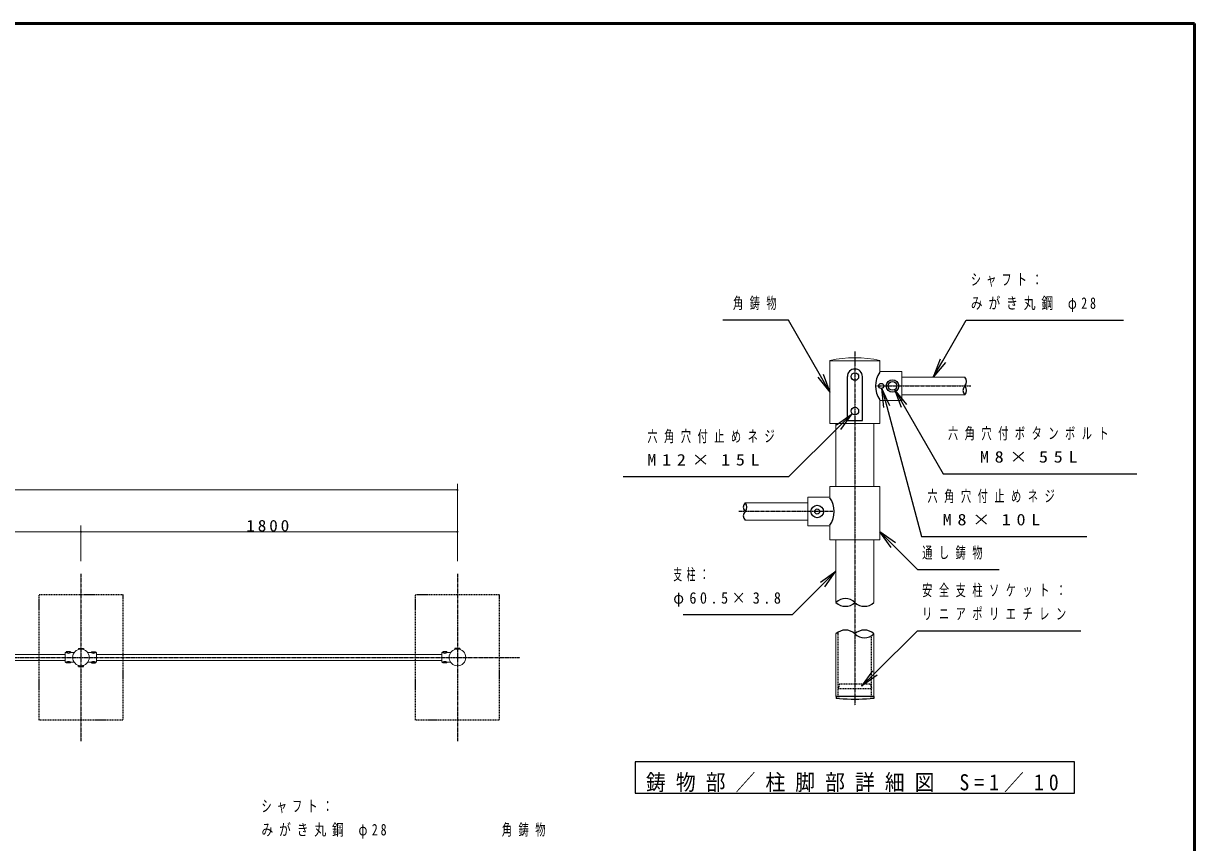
# Model space of a CAD drawing. Units: millimetres, scale not verified, with parts at other scales. Extents: x -11724 to 0, y -1648 to 8010.
# Drawn here: x -5599 to 0, y 4094 to 8010 of the extents above; entities that cross this region are included whole.
import ezdxf

# ---------------------------------------------------------------- set-up
doc = ezdxf.new("R2010")
doc.units = ezdxf.units.MM
doc.linetypes.add('USER2', pattern=[6, 3, -1, 1, -1])
doc.linetypes.add('USER4', pattern=[8, 5, -3])
for name, color, linetype, lineweight in [('A3図枠', 7, 'Continuous', 25), ('線', 7, 'Continuous', 13), ('補助', 2, 'Continuous', 25)]:
    doc.layers.add(name, color=color, linetype=linetype, lineweight=lineweight)
doc.styles.add('ＭＳ ゴシック', font='')
doc.styles.get('ＭＳ ゴシック').set_extended_font_data('MS Gothic')

# ---------------------------------------------------------------- blocks, each defined once
blk = doc.blocks.new('dimension_origin')
at = {"color": 0, "linetype": 'Continuous', "lineweight": -2}
blk.add_circle((0, 0), 1.25, dxfattribs=at)

msp = doc.modelspace()

# ---------------------------------------------------------------- linework, layer by layer
at = {"layer": 'A3図枠', "lineweight": 50}
for p, q in [((0, 8010), (-11550, 8010)), ((0, 0), (0, 8010))]:
    msp.add_line(p, q, dxfattribs=at)
at = {"layer": '線', "color": 20, "linetype": 'USER2', "lineweight": 25}
for p, q in [((-1624.014, 6442), (-1624.014, 4750)), ((-1519.014, 6277), (-1069.014, 6277)), ((-1729.014, 5677), (-2179.014, 5677)), ((-5324.014, 5379.512), (-5324.014, 4579.512)), ((-3524.014, 5379.512), (-3524.014, 4579.512)), ((-9224.014, 4979.512), (-3224.014, 4979.512))]:
    msp.add_line(p, q, dxfattribs=at)
at = {"layer": '線'}
for p, q in [((-1744.014, 6398.498), (-1744.014, 6097)), ((-1744.014, 6396.929), (-1504.014, 6396.929)), ((-1504.014, 6398.498), (-1504.014, 6346)), ((-1504.014, 6346), (-1399.014, 6346)), ((-1399.014, 6346), (-1399.014, 6208)), ((-1099.014, 6319), (-1399.014, 6319)), ((-1099.014, 6235), (-1399.014, 6235)), ((-1504.014, 6208), (-1399.014, 6208)), ((-1504.014, 6208), (-1504.014, 6097)), ((-1744.014, 6097), (-1504.014, 6097)), ((-1714.764, 5797), (-1714.764, 6097)), ((-1533.264, 5797), (-1533.264, 6097)), ((-1504.014, 5797), (-1744.014, 5797)), ((-1744.014, 5797), (-1744.014, 5746)), ((-1504.014, 5797), (-1504.014, 5542)), ((-1849.014, 5719), (-2149.014, 5719)), ((-1849.014, 5746), (-1849.014, 5608)), ((-1744.014, 5746), (-1849.014, 5746)), ((-1849.014, 5635), (-2149.014, 5635)), ((-1744.014, 5608), (-1849.014, 5608)), ((-1744.014, 5608), (-1744.014, 5542)), ((-1504.014, 5542), (-1744.014, 5542)), ((-1714.764, 5242), (-1714.764, 5542)), ((-1533.264, 5242), (-1533.264, 5542)), ((-1714.764, 4792), (-1714.764, 5092)), ((-1533.264, 4792), (-1533.264, 5092)), ((-7049.014, 4993.512), (-5399.014, 4993.512)), ((-5394.014, 5002.512), (-5399.014, 5002.512)), ((-5399.014, 4956.512), (-5399.014, 5002.512)), ((-5356.74, 5002.512), (-5374.014, 5002.512)), ((-5291.287, 5002.512), (-5274.014, 5002.512)), ((-5254.014, 5002.512), (-5249.014, 5002.512)), ((-5249.014, 4956.512), (-5249.014, 5002.512)), ((-5249.014, 4993.512), (-3599.014, 4993.512)), ((-3594.014, 5002.512), (-3599.014, 5002.512)), ((-3599.014, 4956.512), (-3599.014, 5002.512)), ((-3556.74, 5002.512), (-3574.014, 5002.512)), ((-7049.014, 4965.512), (-5399.014, 4965.512)), ((-5394.014, 4956.512), (-5399.014, 4956.512)), ((-5356.74, 4956.512), (-5374.014, 4956.512)), ((-5291.287, 4956.512), (-5274.014, 4956.512)), ((-5254.014, 4956.512), (-5249.014, 4956.512)), ((-5249.014, 4965.512), (-3599.014, 4965.512)), ((-3594.014, 4956.512), (-3599.014, 4956.512)), ((-3556.74, 4956.512), (-3574.014, 4956.512)), ((-1533.264, 4792), (-1714.764, 4792))]:
    msp.add_line(p, q, dxfattribs=at)
at = {"layer": '線', "color": 2, "lineweight": 25}
for p, q in [((-1660.014, 6112), (-1660.014, 6322)), ((-1588.014, 6112), (-1588.014, 6322)), ((-1660.014, 6112), (-1588.014, 6112)), ((-5394.014, 5005.512), (-5394.014, 5002.512)), ((-5374.014, 5005.512), (-5394.014, 5005.512)), ((-5374.014, 5005.512), (-5374.014, 5002.512)), ((-5336.003, 5022.512), (-5312.024, 5022.512)), ((-5336.003, 5022.512), (-5336.003, 5017.673)), ((-5312.024, 5022.512), (-5312.024, 5017.673)), ((-5274.014, 5005.512), (-5274.014, 5002.512)), ((-5274.014, 5005.512), (-5254.014, 5005.512)), ((-5254.014, 5005.512), (-5254.014, 5002.512)), ((-3594.014, 5005.512), (-3594.014, 5002.512)), ((-3574.014, 5005.512), (-3594.014, 5005.512)), ((-3574.014, 5005.512), (-3574.014, 5002.512)), ((-3512.024, 5022.512), (-3536.003, 5022.512)), ((-3536.003, 5022.512), (-3536.003, 5017.673)), ((-3512.024, 5022.512), (-3512.024, 5017.673)), ((-5394.014, 4953.512), (-5394.014, 4956.512)), ((-5374.014, 4953.512), (-5394.014, 4953.512)), ((-5374.014, 4953.512), (-5374.014, 4956.512)), ((-5336.003, 4936.512), (-5336.003, 4941.351)), ((-5336.003, 4936.512), (-5312.024, 4936.512)), ((-5312.024, 4936.512), (-5312.024, 4941.351)), ((-5274.014, 4953.512), (-5274.014, 4956.512)), ((-5274.014, 4953.512), (-5254.014, 4953.512)), ((-5254.014, 4953.512), (-5254.014, 4956.512)), ((-3594.014, 4953.512), (-3594.014, 4956.512)), ((-3574.014, 4953.512), (-3594.014, 4953.512)), ((-3574.014, 4953.512), (-3574.014, 4956.512)), ((-1534.014, 4792), (-1714.014, 4792)), ((-1714.014, 4792), (-1714.014, 4783)), ((-1697.889, 4783), (-1714.014, 4783)), ((-1534.014, 4783), (-1550.139, 4783)), ((-1534.014, 4792), (-1534.014, 4783))]:
    msp.add_line(p, q, dxfattribs=at)
at = {"layer": '線', "color": 4, "linetype": 'USER4', "lineweight": 25}
for p, q in [((-1703.364, 4792), (-1703.364, 5100.783)), ((-1544.664, 4792), (-1544.664, 5083.217)), ((-1697.889, 4852), (-1703.964, 4831)), ((-1703.964, 4831), (-1544.064, 4831)), ((-1550.139, 4852), (-1697.889, 4852)), ((-1550.139, 4852), (-1544.064, 4831))]:
    msp.add_line(p, q, dxfattribs=at)
for points in [[(-5524.014, 5279.512), (-5124.014, 5279.512), (-5124.014, 4679.512), (-5524.014, 4679.512)], [(-3724.014, 5279.512), (-3324.014, 5279.512), (-3324.014, 4679.512), (-3724.014, 4679.512)]]:
    msp.add_lwpolyline(points, close=True, dxfattribs=at)
at = {"layer": '線', "color": 2, "lineweight": 25}
for centre, radius in [((-1624.014, 6322), 18), ((-1498.014, 6277), 12), ((-1444.014, 6277), 30), ((-1444.014, 6277), 20.7), ((-1624.014, 6157), 18), ((-1804.014, 5677), 30), ((-1804.014, 5677), 12)]:
    msp.add_circle(centre, radius, dxfattribs=at)
at = {"layer": '線'}
for centre in [(-5324.014, 4979.512), (-3524.014, 4979.512)]:
    msp.add_circle(centre, 40, dxfattribs=at)
msp.add_arc((-1624.014, 5872), 540, 77.16041, 102.83959, dxfattribs=at)
at = {"layer": '線', "color": 2, "lineweight": 25}
for centre, radius, start, end in [((-1624.014, 6322), 36, 0, 180), ((-1405.462, 6277), 119.383, 146.42046, 213.57954), ((-1076.964, 6256), 30.45, 136.39718, 223.60282), ((-1121.064, 6298), 30.45, 316.39718, 43.60282), ((-1121.064, 6256), 30.45, 316.39718, 43.60282), ((-2126.964, 5698), 30.45, 136.39718, 223.60282), ((-2171.064, 5698), 30.45, 316.39718, 43.60282), ((-1842.565, 5677), 119.383, 326.42046, 33.57954), ((-2126.964, 5656), 30.45, 136.39718, 223.60282), ((-1669.389, 5194.896), 65.404, 46.07099, 133.92901), ((-1669.389, 5289.104), 65.404, 226.07099, 313.92901), ((-1578.639, 5289.104), 65.404, 226.07099, 313.92901), ((-1669.389, 5044.896), 65.404, 46.07099, 133.92901), ((-1578.639, 5044.896), 65.404, 46.07099, 133.92901), ((-1578.639, 5139.104), 65.404, 226.07099, 313.92901), ((-5384.014, 5019.009), 19.034, 240.65936, 299.34064), ((-5264.014, 5019.009), 19.034, 240.65936, 299.34064), ((-3584.014, 5019.009), 19.034, 240.65936, 299.34064), ((-5384.014, 4940.015), 19.034, 60.65936, 119.34064), ((-5264.014, 4940.015), 19.034, 60.65936, 119.34064), ((-3584.014, 4940.015), 19.034, 60.65936, 119.34064), ((-1624.014, 5691.086), 911.086, 265.34909, 274.65091)]:
    msp.add_arc(centre, radius, start, end, dxfattribs=at)
at = {"layer": '補助'}
for p, q in [((-1971.967, 6592), (-2255.706, 6592)), ((-1941.967, 6592), (-1971.967, 6592)), ((-1788.877, 6325.77), (-1941.967, 6592)), ((-1204.014, 6396.942), (-1091.397, 6592)), ((-1091.397, 6592), (-1061.397, 6592)), ((-1061.397, 6592), (-340.286, 6592)), ((-1217.004, 6404.442), (-1249.014, 6319)), ((-1249.014, 6319), (-1204.014, 6396.942)), ((-1191.023, 6389.442), (-1249.014, 6319)), ((-1775.874, 6333.247), (-1744.014, 6247.749)), ((-1801.881, 6318.292), (-1744.014, 6247.749)), ((-1744.014, 6247.749), (-1788.877, 6325.77)), ((-1486.101, 6174.593), (-1494.908, 6265.409)), ((-1457.123, 6182.359), (-1494.908, 6265.409)), ((-1494.908, 6265.409), (-1471.612, 6178.476)), ((-1401.654, 6173.631), (-1433.664, 6259.073)), ((-1375.673, 6188.631), (-1433.664, 6259.073)), ((-1433.664, 6259.073), (-1388.664, 6181.131)), ((-1471.612, 6178.476), (-1305.073, 5557)), ((-1388.664, 6181.131), (-1201.526, 5857)), ((-1712.321, 6090.747), (-1637.726, 6143.288)), ((-1637.726, 6143.288), (-1701.785, 6080.07)), ((-1691.249, 6069.394), (-1637.726, 6143.288)), ((-1701.785, 6080.07), (-1941.967, 5843.047)), ((-1971.967, 5843.047), (-2731.316, 5843.047)), ((-1941.967, 5843.047), (-1971.967, 5843.047)), ((-1201.526, 5857), (-1171.526, 5857)), ((-1171.526, 5857), (-276.439, 5857)), ((-1451.051, 5505.203), (-1504.014, 5579.5)), ((-1429.818, 5526.396), (-1504.014, 5579.5)), ((-1504.014, 5579.5), (-1440.434, 5515.8)), ((-1305.073, 5557), (-1275.073, 5557)), ((-1275.073, 5557), (-515.724, 5557)), ((-1440.434, 5515.8), (-1324.014, 5399.157)), ((-1788.908, 5338.825), (-1714.764, 5392)), ((-1714.764, 5392), (-1778.281, 5328.239)), ((-1767.654, 5317.652), (-1714.764, 5392)), ((-1324.014, 5399.157), (-1294.014, 5399.157)), ((-1294.014, 5399.157), (-933.585, 5399.157)), ((-1778.281, 5328.239), (-1923.214, 5182.75)), ((-1953.214, 5182.75), (-2445.077, 5182.75)), ((-1923.214, 5182.75), (-1953.214, 5182.75)), ((-1528.591, 4904.772), (-1324.014, 5107)), ((-1324.014, 5107), (-1294.014, 5107)), ((-1294.014, 5107), (-543.937, 5107)), ((-1539.136, 4915.44), (-1592.597, 4841.501)), ((-1592.597, 4841.501), (-1528.591, 4904.772)), ((-1518.046, 4894.104), (-1592.597, 4841.501))]:
    msp.add_line(p, q, dxfattribs=at)
at = {"layer": '補助', "lineweight": 13}
for p, q in [((-8924.014, 5780), (-3524.014, 5780)), ((-3524.014, 5439.512), (-3524.014, 5810)), ((-5324.014, 5439.512), (-5324.014, 5610)), ((-5324.014, 5439.512), (-5324.014, 5610)), ((-3524.014, 5439.512), (-3524.014, 5610)), ((-7124.014, 5580), (-5324.014, 5580)), ((-5324.014, 5580), (-3524.014, 5580))]:
    msp.add_line(p, q, dxfattribs=at)
at = {"layer": '補助'}
msp.add_lwpolyline([(-2674.014, 4480), (-2674.014, 4330), (-574.014, 4330), (-574.014, 4480)], close=True, dxfattribs=at)

# ---------------------------------------------------------------- block references
at = {"layer": '補助', "lineweight": 13, "xscale": 2, "yscale": 2, "rotation": 180}
for p in [(-3524.014, 5780), (-5324.014, 5580), (-3524.014, 5580)]:
    msp.add_blockref('dimension_origin', p, dxfattribs=at)
at = {"layer": '補助', "lineweight": 13, "xscale": 2, "yscale": 2}
msp.add_blockref('dimension_origin', (-5324.014, 5580), dxfattribs=at)

# ---------------------------------------------------------------- texts
at = {"layer": '補助', "style": 'ＭＳ ゴシック'}
for s, insert, char_height, attachment_point in [('\\T1.5;\\W0.65;シャフト：', (-1069.647, 6813.25), 54.99, 1), ('\\T1.64;\\W0.65;角鋳物', (-2206.717, 6700.75), 54.99, 1), ('\\T1.5;\\W0.75;みがき丸鋼\\~φ28', (-1069.647, 6700.75), 54.99, 1), ('\\T1.64;\\W0.65;六角穴付止めネジ', (-2616.217, 6064.297), 54.99, 1), ('\\T1.64;\\W0.65;六角穴付ボタンボルト', (-779.276, 6078.25), 54.99, 2), ('\\T1.64;\\W1.15;M12×15L', (-2616.217, 5951.797), 54.99, 1), ('\\T1.64;\\W1.15;M8×55L', (-779.276, 5965.75), 54.99, 2), ('\\T1.64;\\W0.65;六角穴付止めネジ', (-957.073, 5778.25), 54.99, 2), ('\\T1.64;\\W1.15;M8×10L', (-957.073, 5665.75), 54.99, 2), ('\\T1.33;\\W1.1;1800', (-4424.014, 5581), 54.99, 8), ('\\T1.64;\\W0.65;通し鋳物', (-1302.264, 5507.907), 54.99, 1), ('\\T1.5;\\W0.55;支柱：', (-2492.035, 5404), 54.99, 1), ('\\T1.64;\\W0.65;安全支柱ソケット：', (-1302.264, 5328.25), 54.99, 1), ('\\T1.5;\\W0.9;φ60.5×3.8', (-2492.035, 5291.5), 54.99, 1), ('\\T1.64;\\W0.65;リニアポリエチレン', (-1302.264, 5215.75), 54.99, 1), ('\\T1.51;\\W0.9;鋳物部／柱脚部詳細図\\~S=1／10', (-1624.014, 4335), 76.98, 8), ('\\T1.5;\\W0.65;シャフト：', (-4461.161, 4296.25), 54.99, 1), ('\\T1.5;\\W0.75;みがき丸鋼\\~φ28', (-4461.161, 4183.75), 54.99, 1), ('\\T1.64;\\W0.65;角鋳物', (-3311.738, 4183.75), 54.99, 1)]:
    msp.add_mtext(s, dxfattribs=dict(at, insert=insert, char_height=char_height, attachment_point=attachment_point))

doc.saveas('drawing.dxf')
